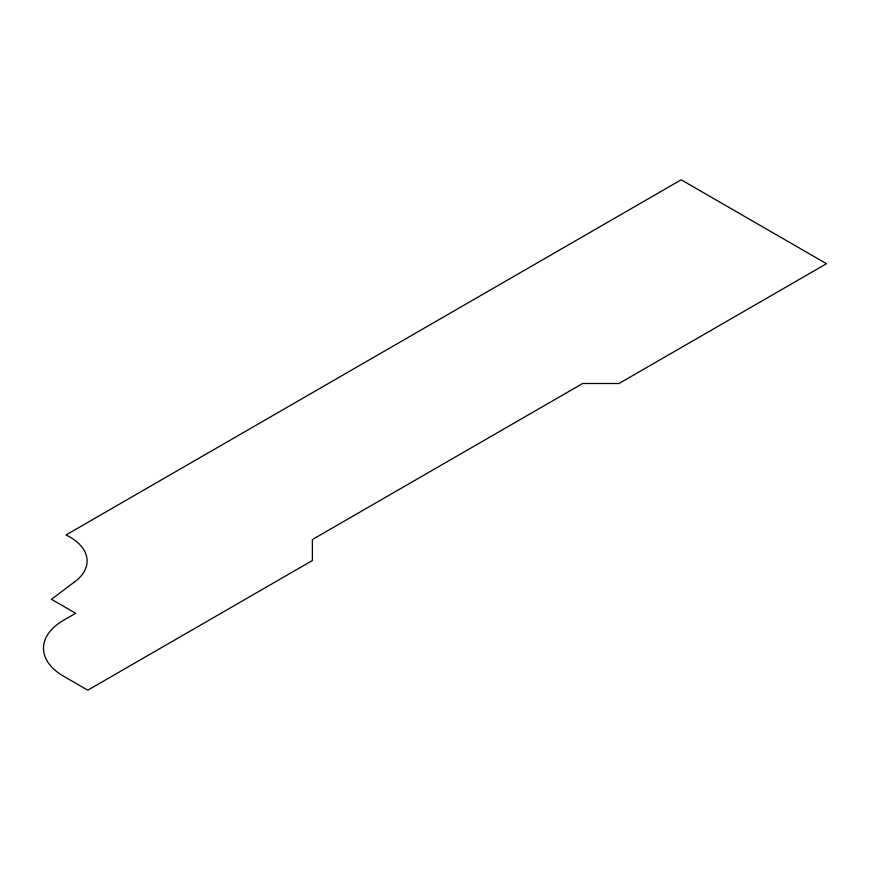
<?xml version="1.0" encoding="UTF-8"?>
<svg xmlns="http://www.w3.org/2000/svg" width="870" height="870" viewBox="0 0 870 870"><rect width="100%" height="100%" fill="white"/><g stroke="black" fill="none" stroke-linecap="round" stroke-linejoin="round"><path stroke-width="1.3" d="M74.374 582.063L51.45 599.299L75.679 613.285L63.564 620.277A68.502 39.552 0 0 0 63.564 676.218L87.783 690.193L312.373 560.53L312.373 539.552L582.661 383.507L618.994 383.507L826.5 263.708L681.177 179.807L66.022 534.963A58.703 33.897 0 0 1 74.374 582.063"/></g></svg>
